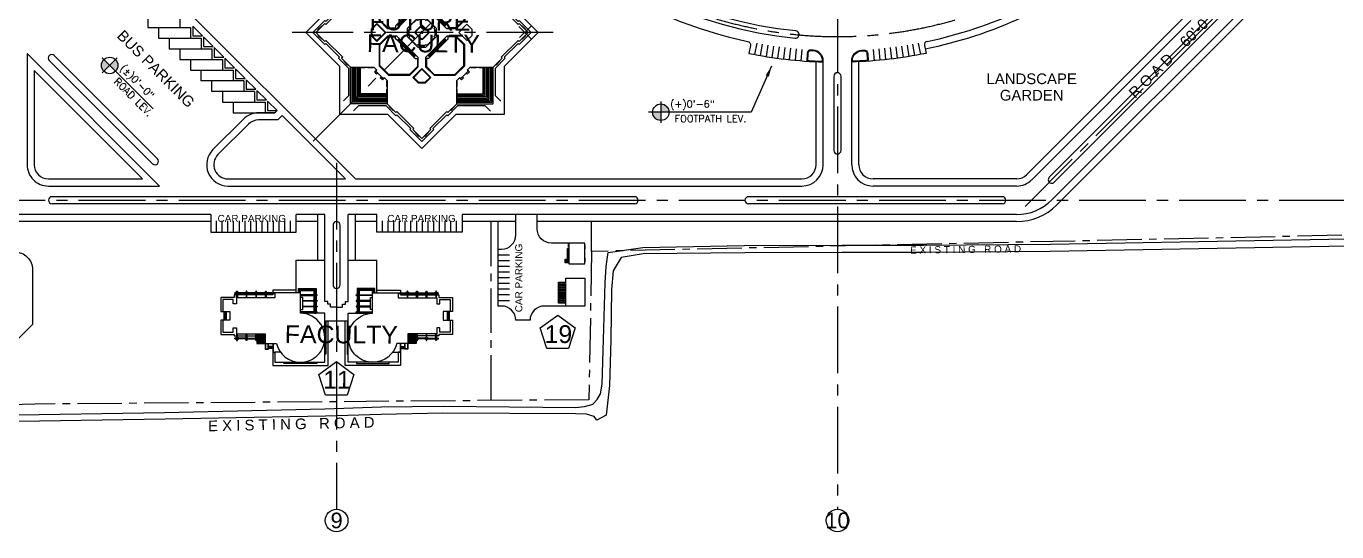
# Model space of a CAD drawing. Header units: inches. Extents: x -2144 to 56079, y -91149 to 36198.
# Drawn here: x 22667 to 44772, y -1732 to 6796 of the extents above; entities that cross this region are included whole.
import ezdxf
from ezdxf.enums import TextEntityAlignment as Align

# ---------------------------------------------------------------- set-up
doc = ezdxf.new("R2010")
doc.units = ezdxf.units.IN
doc.header["$LTSCALE"] = 250
doc.header["$MEASUREMENT"] = 0
doc.header["$PDMODE"] = 3
doc.linetypes.add('CENTER2', pattern=[1.125, 0.75, -0.125, 0.125, -0.125])
doc.layers.get('0').update_dxf_attribs({"linetype": 'CONTINUOUS'})
doc.layers.get('DEFPOINTS').update_dxf_attribs({"linetype": 'CONTINUOUS'})
for name, color, linetype in [('BOUNDARY', 5, 'CENTER2'), ('BUILDING', 4, 'CONTINUOUS'), ('EX-ROAD', 7, 'CONTINUOUS'), ('GRID', 8, 'CENTER2'), ('LEADER', 3, 'CONTINUOUS'), ('LEVEL', 7, 'CONTINUOUS'), ('PARKING', 9, 'CONTINUOUS'), ('PATH', 7, 'CONTINUOUS'), ('PLINTH', 7, 'CONTINUOUS'), ('ROAD', 2, 'CONTINUOUS'), ('SEAL TEXT', 2, 'CONTINUOUS'), ('STEP', 2, 'CONTINUOUS')]:
    doc.layers.add(name, color=color, linetype=linetype)
doc.styles.add('ARIAL', font='arial.ttf')
doc.styles.add('ROMANS', font='romans.shx')
doc.dimstyles.new('SCALE-1800', dxfattribs={"dimtxt": 180, "dimasz": 72, "dimexe": 144, "dimexo": 36, "dimgap": 36, "dimtad": 1, "dimdec": 3, "dimlunit": 4, "dimtxsty": 'ROMANS', "dimblk1": 'DOT', "dimblk2": 'DOT', "dimsah": 1, "dimcen": 6, "dimdle": 36, "dimclrd": 256, "dimclre": 256, "dimclrt": 3, "dimazin": 3, "dimtfac": 0.56, "dimtdec": 3, "dimtmove": 2, "dimatfit": 3, "dimfxl": 36, "dimtzin": 13, "dimlwd": -1, "dimlwe": -1})

# ---------------------------------------------------------------- blocks, each defined once
blk = doc.blocks.new('FACILITY BUILDING')
at = {"layer": 'BUILDING', "color": 7}
for points in [[(-1266, 1204), (-1275, 1204), (-1275, 1114), (-1266, 1114)], [(-1204, 1266), (-1204, 1275), (-1114, 1275), (-1114, 1266)], [(-496, 1266), (-496, 1275), (-586, 1275), (-586, 1266)], [(-348, 1179), (-342, 1186), (-406, 1249), (-412, 1243)], [(-266, 1097), (-260, 1102), (-324, 1166), (-329, 1160)], [(266, 1097), (260, 1102), (324, 1166), (329, 1160)], [(348, 1179), (342, 1186), (406, 1249), (412, 1243)], [(496, 1266), (496, 1275), (586, 1275), (586, 1266)], [(1204, 1266), (1204, 1275), (1114, 1275), (1114, 1266)], [(1266, 1204), (1275, 1204), (1275, 1114), (1266, 1114)], [(-167, 998), (-162, 1004), (-225, 1068), (-231, 1062)], [(-96, 990), (-96, 1038), (-45, 1038), (-45, 1014)], [(96, 990), (96, 1038), (45, 1038), (45, 1014)], [(167, 998), (162, 1004), (225, 1068), (231, 1062)], [(-1266, 496), (-1275, 496), (-1275, 586), (-1266, 586)], [(1266, 496), (1275, 496), (1275, 586), (1266, 586)], [(-1243, 412), (-1249, 406), (-1186, 342), (-1179, 348)], [(-1160, 329), (-1167, 323), (-1103, 259), (-1097, 266)], [(-1062, 231), (-1068, 225), (-1004, 162), (-998, 167)], [(-103, 224), (-103, 215), (-14, 215), (-14, 224)], [(13, 224), (13, 215), (103, 215), (103, 224)], [(1062, 231), (1068, 225), (1004, 162), (998, 167)], [(1157, 326), (1164, 320), (1100, 256), (1094, 263)], [(1251, 420), (1258, 414), (1194, 350), (1188, 357)], [(-990, 96), (-1038, 96), (-1038, 45), (-1014, 45)], [(-224, 104), (-215, 104), (-215, 13), (-224, 13)], [(-207, 144), (-201, 137), (-137, 201), (-143, 207)], [(207, 144), (201, 137), (137, 201), (143, 207)], [(224, 104), (215, 104), (215, 13), (224, 13)], [(990, 96), (1038, 96), (1038, 45), (1014, 45)], [(-1062, -231), (-1068, -225), (-1004, -162), (-998, -167)], [(-990, -96), (-1038, -96), (-1038, -45), (-1014, -45)], [(-224, -14), (-215, -14), (-215, -104), (-224, -104)], [(-207, -144), (-201, -137), (-137, -201), (-143, -207)], [(-103, -224), (-103, -215), (-14, -215), (-14, -224)], [(13, -224), (13, -215), (103, -215), (103, -224)], [(207, -144), (201, -137), (137, -201), (143, -207)], [(224, -14), (215, -14), (215, -104), (224, -104)], [(990, -96), (1038, -96), (1038, -45), (1014, -45)], [(1062, -231), (1068, -225), (1004, -162), (998, -167)], [(-1249, -418), (-1255, -412), (-1186, -342), (-1179, -348)], [(-1160, -329), (-1167, -323), (-1103, -259), (-1097, -266)], [(1160, -329), (1167, -323), (1103, -259), (1097, -266)], [(1243, -412), (1249, -406), (1186, -342), (1179, -348)], [(-1266, -496), (-1275, -496), (-1275, -586), (-1266, -586)], [(1266, -496), (1275, -496), (1275, -586), (1266, -586)], [(-266, -1097), (-260, -1102), (-324, -1166), (-329, -1160)], [(-167, -998), (-162, -1004), (-225, -1068), (-231, -1062)], [(-96, -990), (-96, -1038), (-45, -1038), (-45, -1014)], [(96, -990), (96, -1038), (45, -1038), (45, -1014)], [(167, -998), (162, -1004), (225, -1068), (231, -1062)], [(266, -1097), (260, -1102), (324, -1166), (329, -1160)], [(-1266, -1204), (-1275, -1204), (-1275, -1114), (-1266, -1114)], [(-1204, -1266), (-1204, -1275), (-1114, -1275), (-1114, -1266)], [(-496, -1266), (-496, -1275), (-586, -1275), (-586, -1266)], [(-348, -1179), (-342, -1186), (-406, -1249), (-412, -1243)], [(348, -1179), (342, -1186), (406, -1249), (412, -1243)], [(496, -1266), (496, -1275), (586, -1275), (586, -1266)], [(1204, -1266), (1204, -1275), (1114, -1275), (1114, -1266)], [(1266, -1204), (1275, -1204), (1275, -1114), (1266, -1114)]]:
    blk.add_lwpolyline(points, dxfattribs=at)
at = {"layer": 'BUILDING'}
for points in [[(-1266, 1266), (-1053, 1266), (-1053, 1242), (-648, 1242), (-648, 1266), (-435, 1266), (-159, 990), (-87, 990), (-87, 1014), (87, 1014), (87, 990), (159, 990), (435, 1266), (648, 1266), (648, 1242), (1053, 1242), (1053, 1266), (1266, 1266), (1266, 1053), (1242, 1053), (1242, 648), (1266, 648), (1266, 435), (990, 159), (990, 87), (1014, 87), (1014, -87), (990, -87), (990, -159), (1266, -435), (1266, -648), (1242, -648), (1242, -1053), (1266, -1053), (1266, -1266), (1053, -1266), (1053, -1242), (648, -1242), (648, -1266), (435, -1266), (159, -990), (87, -990), (87, -1014), (-87, -1014), (-87, -990), (-159, -990), (-435, -1266), (-648, -1266), (-648, -1242), (-1053, -1242), (-1053, -1266), (-1266, -1266), (-1266, -1053), (-1242, -1053), (-1242, -648), (-1266, -648), (-1266, -435), (-990, -159), (-990, -87), (-1014, -87), (-1014, 87), (-990, 87), (-990, 159), (-1266, 435), (-1266, 648), (-1242, 648), (-1242, 1053), (-1266, 1053)], [(-366, 655), (-366, 454), (-255, 342), (255, 342), (366, 454), (366, 655), (113, 908), (-113, 908)], [(-655, 366), (-454, 366), (-342, 255), (-342, -255), (-454, -366), (-655, -366), (-908, -113), (-908, 113)], [(655, 366), (454, 366), (342, 255), (342, -255), (454, -366), (655, -366), (908, -113), (908, 113)], [(-366, -655), (-366, -454), (-255, -342), (255, -342), (366, -454), (366, -655), (113, -908), (-113, -908)]]:
    blk.add_lwpolyline(points, close=True, dxfattribs=at)
at = {"layer": 'BUILDING', "color": 3}
for points in [[(-634, 439), (-634, 561), (-561, 634), (-439, 634), (-439, 439)], [(634, 439), (634, 561), (561, 634), (439, 634), (439, 439)], [(-643, -430), (-643, -565), (-565, -643), (-430, -643), (-430, -430)], [(-634, -439), (-634, -561), (-561, -634), (-439, -634), (-439, -439)], [(643, -430), (643, -565), (565, -643), (430, -643), (430, -430)], [(634, -439), (634, -561), (561, -634), (439, -634), (439, -439)]]:
    blk.add_lwpolyline(points, close=True, dxfattribs=at)
at = {"layer": 'BUILDING', "color": 6}
blk.add_lwpolyline([(-127, 224), (127, 224), (224, 127), (224, -127), (127, -224), (-127, -224), (-224, -127), (-224, 127)], close=True, dxfattribs=at)
at = {"layer": 'BUILDING', "color": 9}
for points in [[(-73, 91), (73, 91), (92, 72), (92, -72), (73, -91), (-73, -91), (-92, -72), (-92, 72)], [(-69, 82), (69, 82), (83, 69), (83, -69), (69, -82), (-69, -82), (-83, -69), (-83, 69)], [(-14, 14), (-7, 14), (0, 21), (7, 14), (14, 14), (14, 7), (21, 0), (14, -7), (14, -14), (7, -14), (0, -21), (-7, -14), (-14, -14), (-14, -7), (-21, 0), (-14, 7)], [(-4, 4), (-2, 4), (0, 6), (2, 4), (4, 4), (4, 2), (6, 0), (4, -2), (4, -4), (2, -4), (0, -6), (-2, -4), (-4, -4), (-4, -2), (-6, 0), (-4, 2)]]:
    blk.add_lwpolyline(points, close=True, dxfattribs=at)
at = {"layer": 'DEFPOINTS'}
for p, q in [((-1228, 1381), (-1228, 1103)), ((1228, 1381), (1228, 1111)), ((-1381, 1228), (-1086, 1228)), ((1386, 1228), (1101, 1228))]:
    blk.add_line(p, q, dxfattribs=at)
for p in [(-1228, 1228), (1228, 1228), (0, 0)]:
    blk.add_point(p, dxfattribs=at)
at = {"layer": 'PLINTH'}
for points in [[(-1760, 120), (-1632, 120), (-1302, 450), (-1302, 684), (-1278, 684), (-1278, 1017), (-1302, 1017), (-1302, 1302), (-1017, 1302), (-1017, 1278), (-684, 1278), (-684, 1302), (-450, 1302), (-120, 1632), (-120, 1748)], [(1760, 120), (1632, 120), (1302, 450), (1302, 684), (1278, 684), (1278, 1017), (1302, 1017), (1302, 1302), (1017, 1302), (1017, 1278), (684, 1278), (684, 1302), (450, 1302), (120, 1632), (120, 1748)], [(260, 366), (353, 459), (353, 649), (108, 894), (-108, 894), (-353, 649), (-353, 459), (-260, 366)], [(-366, -260), (-459, -353), (-649, -353), (-894, -108), (-894, 108), (-649, 353), (-459, 353), (-366, 260)], [(366, 260), (459, 353), (649, 353), (894, 108), (894, -108), (649, -353), (459, -353), (366, -260)], [(-1760, -120), (-1632, -120), (-1302, -450), (-1302, -684), (-1278, -684), (-1278, -1017), (-1302, -1017), (-1302, -1302), (-1017, -1302), (-1017, -1278), (-684, -1278), (-684, -1302), (-450, -1302), (-120, -1632), (-120, -1748)], [(1760, -120), (1632, -120), (1302, -450), (1302, -684), (1278, -684), (1278, -1017), (1302, -1017), (1302, -1302), (1017, -1302), (1017, -1278), (684, -1278), (684, -1302), (450, -1302), (120, -1632), (120, -1748)], [(-260, -366), (-353, -459), (-353, -649), (-108, -894), (108, -894), (353, -649), (353, -459), (260, -366)]]:
    blk.add_lwpolyline(points, dxfattribs=at)
at = {"layer": 'STEP'}
for p, q in [((196, 390), (-197, 390)), ((196, 378), (-197, 378)), ((196, 366), (-197, 366)), ((196, 354), (-197, 354)), ((-390, -197), (-390, 196)), ((-378, -197), (-378, 196)), ((-366, -197), (-366, 196)), ((-354, -197), (-354, 196)), ((354, -197), (354, 196)), ((366, -197), (366, 196)), ((378, -197), (378, 196)), ((390, -197), (390, 196)), ((196, -354), (-197, -354)), ((196, -366), (-197, -366)), ((196, -378), (-197, -378)), ((196, -390), (-197, -390))]:
    blk.add_line(p, q, dxfattribs=at)
for points in [[(-435, 1266), (0, 1701), (435, 1266)], [(-418, 1249), (0, 1667), (418, 1249)], [(-395, 1238), (0, 1633), (395, 1238)], [(-378, 1221), (0, 1599), (378, 1221)], [(-361, 1204), (0, 1565), (361, 1204)], [(-344, 1187), (0, 1531), (344, 1187)], [(-333, 1164), (0, 1497), (333, 1164)], [(-311, 1153), (0, 1463), (311, 1153)], [(-1266, -435), (-1701, 0), (-1266, 435)], [(-1255, -412), (-1667, 0), (-1249, 418)], [(-1238, -395), (-1633, 0), (-1238, 395)], [(-1221, -378), (-1599, 0), (-1221, 378)], [(-1204, -361), (-1565, 0), (-1204, 361)], [(-1187, -344), (-1531, 0), (-1187, 344)], [(-1164, -333), (-1497, 0), (-1164, 333)], [(-1154, -310), (-1463, 0), (-1154, 310)], [(-342, 196), (-390, 196), (-390, 236), (-357, 269)], [(-197, 342), (-197, 390), (-236, 390), (-269, 357)], [(196, 342), (196, 390), (236, 390), (269, 357)], [(342, 196), (390, 196), (390, 236), (357, 269)], [(1154, -310), (1463, 0), (1154, 310)], [(1164, -333), (1497, 0), (1164, 333)], [(1187, -344), (1531, 0), (1181, 350)], [(1204, -361), (1565, 0), (1204, 361)], [(1221, -378), (1599, 0), (1221, 378)], [(1238, -395), (1633, 0), (1238, 395)], [(1249, -418), (1667, 0), (1255, 412)], [(1266, -435), (1701, 0), (1266, 435)], [(-95, 215), (-95, 191), (-113, 191), (-191, 114), (-191, 95), (-215, 95)], [(95, 215), (95, 191), (113, 191), (191, 114), (191, 95), (215, 95)], [(-342, -197), (-390, -197), (-390, -236), (-357, -269)], [(-95, -215), (-95, -191), (-113, -191), (-191, -114), (-191, -95), (-215, -95)], [(95, -215), (95, -191), (113, -191), (191, -114), (191, -95), (215, -95)], [(342, -197), (390, -197), (390, -236), (357, -269)], [(-197, -342), (-197, -390), (-236, -390), (-269, -357)], [(196, -342), (196, -390), (236, -390), (269, -357)], [(-435, -1266), (0, -1701), (435, -1266)], [(-418, -1249), (0, -1667), (418, -1249)], [(-395, -1238), (0, -1633), (395, -1238)], [(-378, -1221), (0, -1599), (378, -1221)], [(-361, -1204), (0, -1565), (361, -1204)], [(-344, -1187), (0, -1531), (344, -1187)], [(-333, -1164), (0, -1497), (333, -1164)], [(-311, -1153), (0, -1463), (311, -1153)]]:
    blk.add_lwpolyline(points, dxfattribs=at)
blk = doc.blocks.new('_DOT')
at = {"color": 0, "linetype": 'ByBlock'}
blk.add_line((-0.5, 0), (-1, 0), dxfattribs=at)
at = {"color": 0, "linetype": 'ByBlock', "const_width": 0.5}
blk.add_lwpolyline([(-0.25, 0, 1), (0.25, 0, 1)], format="xyb", close=True, dxfattribs=at)

msp = doc.modelspace()

# ---------------------------------------------------------------- hatches: boundary and pattern name
at = {"layer": 'LEVEL'}
h = msp.add_hatch(color=256, dxfattribs=at)
h.paths.add_polyline_path([(24173, 6036, 0.414214), (24173, 6232), (24075, 6134)])
h.paths.add_polyline_path([(24075, 6134), (23976, 6232, 0.414214), (23976, 6036)])
h = msp.add_hatch(color=256, dxfattribs=at)
h.paths.add_polyline_path([(33510, 5345, 0.414214), (33371, 5484), (33371, 5345)])
h.paths.add_polyline_path([(33371, 5345), (33232, 5345, 0.414214), (33371, 5207)])

# ---------------------------------------------------------------- linework, layer by layer
at = {"layer": 'BOUNDARY', "color": 7, "ltscale": 4}
msp.add_line((30505, 3498), (30505, 488), dxfattribs=at)
at = {"layer": 'BOUNDARY', "ltscale": 4}
for p, q in [((50481, 3389), (32204, 2998)), ((32204, 2998), (32156, 495)), ((32156, 495), (22820, 422)), ((22820, 422), (15235, 198))]:
    msp.add_line(p, q, dxfattribs=at)
at = {"layer": 'BUILDING', "color": 7}
for p, q in [((31820, 3075), (31811, 3075)), ((32087, 3036), (32096, 3036)), ((32087, 2823), (32096, 2823))]:
    msp.add_line(p, q, dxfattribs=at)
at = {"layer": 'BUILDING', "color": 9}
for p, q in [((26216, 2297), (26183, 2297)), ((26183, 2285), (26183, 2297)), ((26216, 2285), (26183, 2285)), ((26378, 2297), (26228, 2297)), ((26378, 2285), (26228, 2285)), ((26540, 2297), (26390, 2297)), ((26540, 2285), (26390, 2285)), ((26702, 2297), (26552, 2297)), ((26702, 2285), (26552, 2285)), ((26861, 2297), (26714, 2297)), ((26861, 2285), (26714, 2285)), ((28943, 2297), (29090, 2297)), ((28943, 2285), (29090, 2285)), ((29102, 2297), (29252, 2297)), ((29102, 2285), (29252, 2285)), ((29264, 2297), (29414, 2297)), ((29264, 2285), (29414, 2285)), ((29426, 2297), (29576, 2297)), ((29426, 2285), (29576, 2285)), ((29588, 2297), (29621, 2297)), ((29588, 2285), (29621, 2285)), ((29621, 2285), (29621, 2297)), ((26216, 1535), (26183, 1535)), ((26183, 1523), (26183, 1535)), ((26216, 1523), (26183, 1523)), ((26378, 1535), (26228, 1535)), ((26378, 1523), (26228, 1523)), ((26390, 1535), (26540, 1535)), ((26390, 1523), (26540, 1523)), ((26552, 1535), (26699, 1535)), ((26552, 1523), (26699, 1523)), ((29252, 1535), (29105, 1535)), ((29252, 1523), (29105, 1523)), ((29414, 1535), (29264, 1535)), ((29414, 1523), (29264, 1523)), ((29426, 1535), (29576, 1535)), ((29426, 1523), (29576, 1523)), ((29588, 1535), (29621, 1535)), ((29588, 1523), (29621, 1523)), ((29621, 1523), (29621, 1535))]:
    msp.add_line(p, q, dxfattribs=at)
at = {"layer": 'BUILDING', "color": 7}
for points in [[(31811, 3075), (31811, 3129), (31820, 3129)], [(32096, 3036), (32096, 3102), (32087, 3102)], [(32096, 2823), (32096, 2889), (32087, 2889)], [(27704, 1819), (27722, 1819), (27722, 1264), (27704, 1264)], [(28100, 1819), (28082, 1819), (28082, 1264), (28100, 1264)], [(27567, 1127), (27567, 1109), (27012, 1109), (27012, 1127)], [(28236, 1127), (28236, 1109), (28791, 1109), (28791, 1127)]]:
    msp.add_lwpolyline(points, dxfattribs=at)
at = {"layer": 'BUILDING'}
for points in [[(32087, 2787), (32087, 3138), (31820, 3138), (31820, 2787)], [(32087, 2547), (32087, 2076), (31766, 2076), (31766, 2547)]]:
    msp.add_lwpolyline(points, close=True, dxfattribs=at)
for points in [[(27294, 2300), (26861, 2300), (26861, 2212), (26213, 2212), (26213, 2114), (26159, 2114), (26159, 2186), (25985, 2186), (25985, 1982), (26102, 1982), (26102, 1838), (25985, 1838), (25985, 1634), (26159, 1634), (26159, 1706), (26213, 1706), (26213, 1609), (26699, 1609), (26699, 1444), (26888, 1444, 0.346176), (27290, 1127, 0.175209), (27555, 1223, 0.072113), (27634, 1311, 0.303347), (27634, 1771, 0.247601), (27294, 1955), (27294, 2300)], [(28509, 2300), (28943, 2300), (28943, 2212), (29591, 2212), (29591, 2114), (29645, 2114), (29645, 2186), (29819, 2186), (29819, 1982), (29702, 1982), (29702, 1838), (29819, 1838), (29819, 1634), (29645, 1634), (29645, 1706), (29591, 1706), (29591, 1609), (29105, 1609), (29105, 1444), (28916, 1444, -0.346176), (28514, 1127, -0.175209), (28249, 1223, -0.072113), (28170, 1311, -0.303347), (28170, 1771, -0.247601), (28509, 1955), (28509, 2300)]]:
    msp.add_lwpolyline(points, format="xyb", dxfattribs=at)
at = {"layer": 'BUILDING', "color": 9}
for points in [[(26216, 2309), (26204, 2309), (26204, 2297)], [(26204, 2285), (26204, 2273), (26216, 2273)], [(26216, 2212), (26216, 2327), (26228, 2327), (26228, 2212)], [(26240, 2297), (26240, 2309), (26228, 2309)], [(26228, 2273), (26240, 2273), (26240, 2285)], [(26366, 2297), (26366, 2309), (26378, 2309)], [(26378, 2273), (26366, 2273), (26366, 2285)], [(26390, 2212), (26390, 2327), (26378, 2327), (26378, 2212)], [(26390, 2309), (26402, 2309), (26402, 2297)], [(26402, 2285), (26402, 2273), (26390, 2273)], [(26528, 2297), (26528, 2309), (26540, 2309)], [(26540, 2273), (26528, 2273), (26528, 2285)], [(26552, 2212), (26552, 2327), (26540, 2327), (26540, 2212)], [(26552, 2309), (26564, 2309), (26564, 2297)], [(26564, 2285), (26564, 2273), (26552, 2273)], [(26702, 2309), (26690, 2309), (26690, 2297)], [(26690, 2285), (26690, 2273), (26702, 2273)], [(26702, 2212), (26702, 2327), (26714, 2327), (26714, 2212)], [(26726, 2297), (26726, 2309), (26714, 2309)], [(26714, 2273), (26726, 2273), (26726, 2285)], [(27294, 2255), (27573, 2255), (27573, 2267), (27294, 2267)], [(27531, 2279), (27519, 2279), (27519, 2267)], [(27519, 2255), (27519, 2243), (27531, 2243)], [(27543, 2267), (27543, 2303), (27531, 2303), (27531, 2267)], [(27531, 2255), (27531, 2171)], [(27555, 2267), (27555, 2279), (27543, 2279)], [(27543, 2243), (27555, 2243), (27555, 2255)], [(27543, 2171), (27543, 2255)], [(28509, 2255), (28230, 2255), (28230, 2267), (28509, 2267)], [(28248, 2267), (28248, 2279), (28260, 2279)], [(28260, 2243), (28248, 2243), (28248, 2255)], [(28260, 2267), (28260, 2303), (28272, 2303), (28272, 2267)], [(28260, 2171), (28260, 2255)], [(28272, 2279), (28284, 2279), (28284, 2267)], [(28284, 2255), (28284, 2243), (28272, 2243)], [(28272, 2255), (28272, 2171)], [(29078, 2297), (29078, 2309), (29090, 2309)], [(29090, 2273), (29078, 2273), (29078, 2285)], [(29102, 2212), (29102, 2327), (29090, 2327), (29090, 2212)], [(29102, 2309), (29114, 2309), (29114, 2297)], [(29114, 2285), (29114, 2273), (29102, 2273)], [(29252, 2309), (29240, 2309), (29240, 2297)], [(29240, 2285), (29240, 2273), (29252, 2273)], [(29252, 2212), (29252, 2327), (29264, 2327), (29264, 2212)], [(29276, 2297), (29276, 2309), (29264, 2309)], [(29264, 2273), (29276, 2273), (29276, 2285)], [(29414, 2309), (29402, 2309), (29402, 2297)], [(29402, 2285), (29402, 2273), (29414, 2273)], [(29414, 2212), (29414, 2327), (29426, 2327), (29426, 2212)], [(29438, 2297), (29438, 2309), (29426, 2309)], [(29426, 2273), (29438, 2273), (29438, 2285)], [(29564, 2297), (29564, 2309), (29576, 2309)], [(29576, 2273), (29564, 2273), (29564, 2285)], [(29588, 2212), (29588, 2327), (29576, 2327), (29576, 2212)], [(29588, 2309), (29600, 2309), (29600, 2297)], [(29600, 2285), (29600, 2273), (29588, 2273)], [(27330, 2171), (27573, 2171), (27573, 2159), (27330, 2159)], [(27330, 2075), (27573, 2075), (27573, 2063), (27330, 2063)], [(27519, 2171), (27519, 2183), (27531, 2183)], [(27531, 2147), (27519, 2147), (27519, 2159)], [(27519, 2075), (27519, 2087), (27531, 2087)], [(27531, 2051), (27519, 2051), (27519, 2063)], [(27531, 1991), (27519, 1991), (27519, 1979)], [(27531, 2159), (27531, 2075)], [(27531, 2063), (27531, 1979)], [(27543, 2183), (27555, 2183), (27555, 2171)], [(27543, 2075), (27543, 2159)], [(27555, 2159), (27555, 2147), (27543, 2147)], [(27543, 2087), (27555, 2087), (27555, 2075)], [(27543, 1979), (27543, 2063)], [(27555, 2063), (27555, 2051), (27543, 2051)], [(27555, 1979), (27555, 1991), (27543, 1991)], [(28473, 2171), (28230, 2171), (28230, 2159), (28473, 2159)], [(28473, 2075), (28230, 2075), (28230, 2063), (28473, 2063)], [(28260, 2183), (28248, 2183), (28248, 2171)], [(28248, 2159), (28248, 2147), (28260, 2147)], [(28260, 2087), (28248, 2087), (28248, 2075)], [(28248, 2063), (28248, 2051), (28260, 2051)], [(28248, 1979), (28248, 1991), (28260, 1991)], [(28260, 2075), (28260, 2159)], [(28260, 1979), (28260, 2063)], [(28284, 2171), (28284, 2183), (28272, 2183)], [(28272, 2159), (28272, 2075)], [(28272, 2147), (28284, 2147), (28284, 2159)], [(28284, 2075), (28284, 2087), (28272, 2087)], [(28272, 2063), (28272, 1979)], [(28272, 2051), (28284, 2051), (28284, 2063)], [(28272, 1991), (28284, 1991), (28284, 1979)], [(27294, 1967), (27573, 1967), (27573, 1979), (27294, 1979)], [(27519, 1967), (27519, 1955), (27531, 1955)], [(27531, 1967), (27531, 1955)], [(27543, 1955), (27543, 1967)], [(27543, 1955), (27555, 1955), (27555, 1967)], [(28509, 1967), (28230, 1967), (28230, 1979), (28509, 1979)], [(28260, 1955), (28248, 1955), (28248, 1967)], [(28260, 1955), (28260, 1967)], [(28272, 1967), (28272, 1955)], [(28284, 1967), (28284, 1955), (28272, 1955)], [(26216, 1609), (26216, 1493), (26228, 1493), (26228, 1609)], [(26390, 1609), (26390, 1493), (26378, 1493), (26378, 1609)], [(26552, 1609), (26552, 1493), (26540, 1493), (26540, 1609)], [(29252, 1609), (29252, 1493), (29264, 1493), (29264, 1609)], [(29414, 1609), (29414, 1493), (29426, 1493), (29426, 1609)], [(29588, 1609), (29588, 1493), (29576, 1493), (29576, 1609)], [(26204, 1535), (26204, 1547), (26216, 1547)], [(26216, 1511), (26204, 1511), (26204, 1523)], [(26228, 1547), (26240, 1547), (26240, 1535)], [(26240, 1523), (26240, 1511), (26228, 1511)], [(26378, 1547), (26366, 1547), (26366, 1535)], [(26366, 1523), (26366, 1511), (26378, 1511)], [(26402, 1535), (26402, 1547), (26390, 1547)], [(26390, 1511), (26402, 1511), (26402, 1523)], [(26540, 1547), (26528, 1547), (26528, 1535)], [(26528, 1523), (26528, 1511), (26540, 1511)], [(26564, 1535), (26564, 1547), (26552, 1547)], [(26552, 1511), (26564, 1511), (26564, 1523)], [(29240, 1535), (29240, 1547), (29252, 1547)], [(29252, 1511), (29240, 1511), (29240, 1523)], [(29264, 1547), (29276, 1547), (29276, 1535)], [(29276, 1523), (29276, 1511), (29264, 1511)], [(29402, 1535), (29402, 1547), (29414, 1547)], [(29414, 1511), (29402, 1511), (29402, 1523)], [(29426, 1547), (29438, 1547), (29438, 1535)], [(29438, 1523), (29438, 1511), (29426, 1511)], [(29576, 1547), (29564, 1547), (29564, 1535)], [(29564, 1523), (29564, 1511), (29576, 1511)], [(29600, 1535), (29600, 1547), (29588, 1547)], [(29588, 1511), (29600, 1511), (29600, 1523)]]:
    msp.add_lwpolyline(points, dxfattribs=at)
at = {"layer": 'BUILDING'}
for points in [[(27294, 2015), (27330, 2015), (27330, 2219), (27294, 2219)], [(28509, 2015), (28473, 2015), (28473, 2219), (28509, 2219)]]:
    msp.add_lwpolyline(points, dxfattribs=at)
at = {"layer": 'BUILDING', "color": 2}
for points in [[(26954, 1300), (26861, 1300), (26861, 1127), (27704, 1127), (27704, 1955), (27294, 1955)], [(28850, 1300), (28943, 1300), (28943, 1127), (28100, 1127), (28100, 1955), (28509, 1955)]]:
    msp.add_lwpolyline(points, dxfattribs=at)
at = {"layer": 'EX-ROAD'}
for p, q in [((33069, 3064, 17), (34779, 3097, 16)), ((34779, 3097, 16), (36430, 3100, 23)), ((36430, 3100, 23), (37800, 3101, 26)), ((37800, 3101, 26), (39944, 3119, 31)), ((48424, 3151, 62), (39940, 2993, 31)), ((39944, 3119, 31), (48419, 3268, 64)), ((32447, 2741, 20), (32484, 2977, 21)), ((32484, 2977, 21), (33069, 3064, 17)), ((32703, 2893, 17), (32565, 2671, 14)), ((33075, 2954, 14), (32703, 2893, 17)), ((34788, 2973, 15), (33075, 2954, 14)), ((36423, 2977, 21), (34788, 2973, 15)), ((37790, 2977, 26), (36423, 2977, 21)), ((39940, 2993, 31), (37790, 2977, 26)), ((32433, 2465, 18), (32447, 2741, 20)), ((32565, 2671, 14), (32537, 2355, 19)), ((32402, 1510, 21), (32433, 2465, 18)), ((32537, 2355, 19), (32527, 1513, 18)), ((32380, 757, 21), (32402, 1510, 21)), ((32527, 1513, 18), (32504, 734, 22)), ((32353, 596, 19), (32380, 757, 21)), ((32504, 734, 22), (32450, 235, 17)), ((32226, 421, 19), (32298, 499, 19)), ((32298, 499, 19), (32353, 596, 19)), ((21758, 229, 8), (25000, 280, 16)), ((25000, 280, 16), (27701, 342, 22)), ((27701, 342, 22), (28658, 376, 22)), ((28655, 249, 20), (27713, 220, 20)), ((29693, 271, 23), (28655, 249, 20)), ((28658, 376, 22), (29702, 389, 21)), ((31937, 256, 21), (29693, 271, 23)), ((29702, 389, 21), (31936, 367, 24)), ((31936, 367, 24), (32081, 383, 22)), ((32115, 252, 23), (31937, 256, 21)), ((32081, 383, 22), (32227, 422, 19)), ((32245, 210, 22), (32115, 252, 23)), ((32450, 235, 17), (32289, 149, 18)), ((25013, 167, 14), (21782, 117, 9)), ((27713, 220, 20), (25013, 167, 14)), ((32289, 149, 18), (32245, 210, 22))]:
    msp.add_line(p, q, dxfattribs=at)
at = {"layer": 'GRID', "ltscale": 6}
for p, q in [((36350, 35816), (36350, -1350)), ((27505, 4856), (42905, 20255)), ((39516, 3756), (46382, 10623)), ((31557, 6691), (27155, 6691)), ((27902, 4491, -2), (27902, -1350, 0)), ((-1761, 3860), (55119, 3860))]:
    msp.add_line(p, q, dxfattribs=at)
msp.add_arc((36350, 13700), 7080, 45, 315, dxfattribs=at)
at = {"layer": 'LEADER'}
for points in [[(31448, 1358), (31335, 1706), (31631, 1921), (31926, 1706), (31813, 1358)], [(27716, 575), (27603, 923), (27899, 1138), (28195, 923), (28082, 575)]]:
    msp.add_lwpolyline(points, close=True, dxfattribs=at)
at = {"layer": 'LEVEL'}
for p, q in [((24201, 6260), (23948, 6008)), ((23949, 6260), (24806, 5402)), ((33371, 5524), (33371, 5167))]:
    msp.add_line(p, q, dxfattribs=at)
for centre in [(24075, 6134), (33371, 5345)]:
    msp.add_circle(centre, 139, dxfattribs=at)
at = {"layer": 'PARKING'}
for p, q in [((25259, 6954), (25259, 6774)), ((25439, 6774), (25439, 6594)), ((25619, 6594), (25619, 6414)), ((25799, 6414), (25799, 6234)), ((34988, 6508), (34952, 6319)), ((35082, 6491), (35049, 6302)), ((35177, 6475), (35146, 6285)), ((35272, 6460), (35243, 6270)), ((35367, 6448), (35341, 6256)), ((35462, 6436), (35439, 6244)), ((35557, 6423), (35536, 6232)), ((35653, 6414), (35634, 6222)), ((37047, 6414), (37065, 6222)), ((37142, 6423), (37163, 6232)), ((37238, 6436), (37261, 6244)), ((37333, 6448), (37359, 6256)), ((37428, 6460), (37456, 6270)), ((37523, 6475), (37554, 6285)), ((37618, 6491), (37651, 6302)), ((37712, 6508), (37748, 6319)), ((25979, 6234), (25979, 6054)), ((35748, 6405), (35733, 6214)), ((36951, 6405), (36967, 6214)), ((26159, 6054), (26159, 5874)), ((26339, 5874), (26339, 5694)), ((26519, 5694), (26519, 5514)), ((26699, 5514), (26699, 5334)), ((25878, 3320), (25878, 3512)), ((25974, 3320), (25974, 3512)), ((26070, 3320), (26070, 3512)), ((26166, 3320), (26166, 3512)), ((26262, 3320), (26262, 3512)), ((26358, 3320), (26358, 3512)), ((26454, 3320), (26454, 3512)), ((26550, 3320), (26550, 3512)), ((26646, 3320), (26646, 3512)), ((26742, 3320), (26742, 3512)), ((26838, 3320), (26838, 3512)), ((26934, 3320), (26934, 3512)), ((27030, 3320), (27030, 3512)), ((27126, 3320), (27126, 3512)), ((28677, 3320), (28677, 3512)), ((28773, 3320), (28773, 3512)), ((28869, 3320), (28869, 3512)), ((28965, 3320), (28965, 3512)), ((29061, 3320), (29061, 3512)), ((29157, 3320), (29157, 3512)), ((29253, 3320), (29253, 3512)), ((29349, 3320), (29349, 3512)), ((29445, 3320), (29445, 3512)), ((29541, 3320), (29541, 3512)), ((29637, 3320), (29637, 3512)), ((29733, 3320), (29733, 3512)), ((29829, 3320), (29829, 3512)), ((29925, 3320), (29925, 3512)), ((30625, 2940), (30817, 2940)), ((30625, 2844), (30817, 2844)), ((30625, 2748), (30817, 2748)), ((30625, 2652), (30817, 2652)), ((30625, 2556), (30817, 2556)), ((30625, 2460), (30817, 2460)), ((30625, 2364), (30817, 2364)), ((30625, 2268), (30817, 2268)), ((30625, 2172), (30817, 2172))]:
    msp.add_line(p, q, dxfattribs=at)
for points in [[(24719, 6954), (24719, 6774), (25439, 6774)], [(24899, 6774), (24899, 6594), (25619, 6594)], [(25079, 6594), (25079, 6414), (25799, 6414)], [(25259, 6414), (25259, 6234), (25979, 6234)], [(25439, 6234), (25439, 6054), (26159, 6054)], [(26339, 5874), (25619, 5874), (25619, 6054)], [(26519, 5694), (25799, 5694), (25799, 5874)], [(25979, 5694), (25979, 5514), (26699, 5514)], [(26159, 5514), (26159, 5334), (26585, 5334)]]:
    msp.add_lwpolyline(points, dxfattribs=at)
at = {"layer": 'PATH'}
for p, q in [((40050, 3781), (46510, 10242)), ((28222, 4220), (22802, 9640)), ((39541, 4291), (42226, 6976)), ((35990, 4460), (35990, 6188)), ((36710, 4460), (36710, 6188)), ((26860, 5334), (26899, 5373)), ((26415, 5144), (25901, 4630)), ((26910, 5214), (26585, 5214)), ((26910, 5214), (26984, 5288)), ((28052, 4220), (26984, 5288)), ((26071, 4220), (28052, 4220)), ((28222, 4220), (35750, 4220)), ((39375, 4220), (36950, 4220)), ((25782, 3500), (22142, 3500)), ((27584, 3500), (27222, 3500)), ((28581, 3500), (28220, 3500)), ((30925, 3500), (30021, 3500)), ((39371, 3500), (31285, 3500)), ((32204, 2998), (32204, 3500)), ((27222, 2300), (27222, 2852)), ((27222, 2852), (27704, 2852)), ((28100, 2852), (28581, 2852)), ((28581, 2300), (28581, 2852)), ((31165, 1836), (30925, 1836))]:
    msp.add_line(p, q, dxfattribs=at)
for points in [[(30727, 8077), (30727, 7266), (31301, 6691), (30727, 6117), (30727, 5305), (29915, 5305), (29341, 4731), (28767, 5305), (27955, 5305), (27955, 6117), (27381, 6691), (27955, 7266), (27955, 8077), (28767, 8077), (29341, 8652), (29915, 8077)], [(25639, 6633), (25478, 6794), (25478, 6633)], [(25819, 6453), (25658, 6614), (25658, 6453)], [(25999, 6273), (25838, 6434), (25838, 6273)], [(26179, 6093), (26018, 6254), (26018, 6093)], [(26359, 5913), (26198, 6074), (26198, 5913)], [(26539, 5733), (26378, 5894), (26378, 5733)], [(26719, 5553), (26558, 5714), (26558, 5553)], [(26899, 5373), (26738, 5534), (26738, 5373)]]:
    msp.add_lwpolyline(points, close=True, dxfattribs=at)
for points in [[(42226, 6976, 0.414214), (42226, 7315), (41737, 7804, 0.250492), (41520, 7870, -0.114218), (41141, 7882, 0.234691), (40932, 7839, -0.116333), (37830, 6409)], [(30625, 3036), (30685, 3036, 0.414214), (30925, 3276), (30925, 3618)], [(31820, 3138), (31525, 3138, -0.414214), (31285, 3378), (31285, 3618)], [(30925, 1836), (30925, 1836, 0.414214), (30685, 2076), (30625, 2076), (30625, 3498)], [(20222, 2989), (22472, 2989, -0.414214), (22772, 2689), (22772, 1764), (21727, 719)], [(31766, 2076), (31405, 2076, 0.414214), (31165, 1836)]]:
    msp.add_lwpolyline(points, format="xyb", dxfattribs=at)
msp.add_lwpolyline([(22802, 6046), (22802, 4460, 0.414214), (23042, 4220), (24627, 4220)], format="xyb", close=True, dxfattribs=at)
for points in [[(27584, 2852), (27584, 3620)], [(28220, 2852), (28220, 3620)]]:
    msp.add_lwpolyline(points, dxfattribs=at)
for centre, radius, start, end in [((26585, 4974), 240, 90, 135), ((26071, 4460), 240, 135, 270), ((35750, 4460), 240, 270, 0), ((36950, 4460), 240, 180, 270), ((39371, 4460), 240, 270, 315), ((39371, 4460), 960, 270, 315)]:
    msp.add_arc(centre, radius, start, end, dxfattribs=at)
at = {"layer": 'PLINTH'}
for points in [[(27222, 2345), (26825, 2345), (26825, 2264), (26177, 2264), (26177, 2222), (25949, 2222), (25949, 1982), (25985, 1982)], [(28581, 2345), (28979, 2345), (28979, 2264), (29627, 2264), (29627, 2222), (29855, 2222), (29855, 1982), (29819, 1982)], [(25985, 1838), (25949, 1838), (25949, 1598), (26177, 1598), (26177, 1573), (26558, 1573)], [(26825, 1294), (26825, 1073), (27758, 1073), (27758, 1819)], [(28979, 1294), (28979, 1073), (28046, 1073), (28046, 1819)], [(29819, 1838), (29855, 1838), (29855, 1598), (29627, 1598), (29627, 1573), (29246, 1573)], [(26699, 1444), (26699, 1348), (26753, 1348), (26753, 1444)], [(26705, 1444), (26705, 1354), (26747, 1354), (26747, 1444)], [(26825, 1444), (26825, 1294), (26861, 1294)], [(26831, 1444), (26831, 1300), (26861, 1300)], [(28979, 1444), (28979, 1294), (28943, 1294)], [(28973, 1444), (28973, 1300), (28943, 1300)], [(29105, 1444), (29105, 1348), (29051, 1348), (29051, 1444)], [(29099, 1444), (29099, 1354), (29057, 1354), (29057, 1444)]]:
    msp.add_lwpolyline(points, dxfattribs=at)
at = {"layer": 'ROAD'}
for p, q in [((39965, 3866), (46426, 10327)), ((39626, 4206), (42311, 6891)), ((36110, 4460), (36110, 6212)), ((36590, 4460), (36590, 6212)), ((26585, 5334), (26860, 5334)), ((26860, 5334), (26585, 5334)), ((26330, 5229), (25817, 4715)), ((26071, 4100), (35750, 4100)), ((39371, 4100), (36950, 4100)), ((32930, 3920), (23102, 3920)), ((32930, 3800), (23102, 3800)), ((39131, 3920), (34850, 3920)), ((39131, 3800), (34850, 3800)), ((25782, 3620), (22142, 3620)), ((27704, 3620), (27222, 3620)), ((28581, 3620), (28100, 3620)), ((39371, 3620), (30021, 3620)), ((28082, 1819), (27722, 1819))]:
    msp.add_line(p, q, dxfattribs=at)
for points in [[(35649, 6715, -0.357352), (29363, 13014, 1), (29244, 13002, 0.357352), (35637, 6596, 1)], [(45874, 10200), (39923, 4248, 1), (40007, 4163), (45959, 10115, 1)], [(22682, 6336), (22682, 4460, 0.414214), (23042, 4100), (24917, 4100)], [(23056, 6216), (24797, 4475, 1), (24882, 4560), (23141, 6300, 1)], [(36290, 5952), (36290, 4700, 1), (36410, 4700), (36410, 5952, 1)]]:
    msp.add_lwpolyline(points, format="xyb", close=True, dxfattribs=at)
for points in [[(34835, 6539, -0.411834), (34882, 6468), (34855, 6338, 0.042109), (36110, 6192)], [(37864, 6539, 0.411834), (37818, 6468), (37844, 6338, -0.042109), (36590, 6192)], [(36110, 6212, 0.397897), (35940, 6392), (35904, 6394, 0.411834), (35840, 6338), (35831, 6206)], [(36098, 6205, 0.410962), (35939, 6380), (35903, 6382, 0.41192), (35852, 6337), (35844, 6217)], [(35844, 6217, 0.008479), (36098, 6205, 0.008479)], [(36590, 6212, -0.397897), (36760, 6392), (36796, 6394, -0.411834), (36860, 6338), (36869, 6206)], [(36602, 6205, -0.410962), (36760, 6380), (36797, 6382, -0.41192), (36848, 6337), (36856, 6217)], [(36856, 6217, -0.008479), (36602, 6205, -0.008479)]]:
    msp.add_lwpolyline(points, format="xyb", dxfattribs=at)
for points in [[(25782, 3620), (25782, 3320), (27222, 3320), (27222, 3620)], [(27902, 2059), (27800, 2059), (27800, 2107), (27752, 2107), (27752, 2155), (27704, 2155), (27704, 3620)], [(27902, 2059), (28004, 2059), (28004, 2107), (28052, 2107), (28052, 2155), (28100, 2155), (28100, 3620)], [(30021, 3620), (30021, 3320), (28581, 3320), (28581, 3620)]]:
    msp.add_lwpolyline(points, dxfattribs=at)
at = {"layer": 'ROAD', "elevation": -1}
msp.add_lwpolyline([(27842, 2432, 1), (27962, 2432), (27962, 3440, 1), (27842, 3440)], format="xyb", close=True, dxfattribs=at)
at = {"layer": 'ROAD'}
for centre, radius, start, end in [((36350, 13700), 7320, 281.9417, 308.0182), ((36350, 13700), 7320, 236.8318, 258.0583), ((26585, 4974), 360, 90, 135), ((26071, 4460), 360, 135, 270), ((35750, 4460), 360, 270, 0), ((36950, 4460), 360, 180, 270), ((39371, 4460), 360, 270, 315), ((23102, 3860), 60, 90, 270), ((32930, 3860), 60, 270, 90), ((34850, 3860), 60, 90, 270), ((39131, 3860), 60, 270, 90), ((39371, 4460), 840, 270, 315)]:
    msp.add_arc(centre, radius, start, end, dxfattribs=at)
at = {"layer": 'SEAL TEXT'}
for centre in [(27902, -1541, 0), (36350, -1541)]:
    msp.add_circle(centre, 191, dxfattribs=at)
at = {"layer": 'STEP'}
for p, q in [((31796, 2867), (31796, 3046)), ((31820, 3046), (31796, 3046)), ((31808, 2867), (31808, 3046)), ((27519, 2243), (27519, 2183)), ((27555, 2243), (27555, 2183)), ((28248, 2243), (28248, 2183)), ((28284, 2243), (28284, 2183)), ((27519, 2147), (27519, 2087)), ((27519, 2051), (27519, 1991)), ((27555, 2147), (27555, 2087)), ((27555, 2051), (27555, 1991)), ((28248, 2147), (28248, 2087)), ((28248, 2051), (28248, 1991)), ((28284, 2147), (28284, 2087)), ((28284, 2051), (28284, 1991)), ((26003, 1982), (26003, 1838)), ((26015, 1982), (26015, 1838)), ((26027, 1982), (26027, 1838)), ((26039, 1982), (26039, 1838)), ((29765, 1982), (29765, 1838)), ((29777, 1982), (29777, 1838)), ((29789, 1982), (29789, 1838)), ((29801, 1982), (29801, 1838)), ((26558, 1547), (26558, 1609)), ((29246, 1547), (29246, 1609)), ((26825, 1396), (26753, 1396)), ((26825, 1384), (26753, 1384)), ((26825, 1372), (26753, 1372)), ((26825, 1360), (26753, 1360)), ((28979, 1396), (29051, 1396)), ((28979, 1384), (29051, 1384)), ((28979, 1372), (29051, 1372)), ((28979, 1360), (29051, 1360))]:
    msp.add_line(p, q, dxfattribs=at)
for points in [[(31820, 2807), (31760, 2807), (31760, 2867), (31820, 2867)], [(31766, 2124), (31646, 2124), (31646, 2478), (31766, 2478)], [(27258, 2300), (27258, 2372), (27555, 2372), (27555, 2279)], [(27270, 2300), (27270, 2360), (27543, 2360), (27543, 2303)], [(27282, 2300), (27282, 2348), (27531, 2348), (27531, 2303)], [(27294, 2300), (27294, 2336), (27519, 2336), (27519, 2279)], [(28545, 2300), (28545, 2372), (28248, 2372), (28248, 2279)], [(28533, 2300), (28533, 2360), (28260, 2360), (28260, 2303)], [(28521, 2300), (28521, 2348), (28272, 2348), (28272, 2303)], [(28509, 2300), (28509, 2336), (28284, 2336), (28284, 2279)], [(26558, 1511), (26558, 1444), (26699, 1444)], [(29246, 1511), (29246, 1444), (29105, 1444)]]:
    msp.add_lwpolyline(points, dxfattribs=at)
at = {"layer": 'STEP', "color": 9}
for points in [[(31760, 2862), (31768, 2837), (31760, 2812)], [(31760, 2848), (31764, 2837), (31760, 2826)], [(31763, 2867), (31772, 2837), (31763, 2807)], [(31767, 2867), (31776, 2837), (31767, 2807)], [(31771, 2867), (31780, 2837), (31771, 2807)], [(31775, 2867), (31784, 2837), (31775, 2807)], [(31780, 2867), (31789, 2837), (31780, 2807)], [(31784, 2867), (31793, 2837), (31784, 2807)], [(31788, 2867), (31797, 2837), (31788, 2807)], [(31792, 2867), (31801, 2837), (31792, 2807)], [(31796, 2867), (31805, 2837), (31796, 2807)], [(31800, 2867), (31810, 2837), (31800, 2807)], [(31805, 2867), (31814, 2837), (31805, 2807)], [(31809, 2867), (31818, 2837), (31809, 2807)], [(31813, 2867), (31820, 2843)], [(31820, 2831), (31813, 2807)], [(31817, 2867), (31820, 2857)], [(31820, 2817), (31817, 2807)]]:
    msp.add_lwpolyline(points, dxfattribs=at)
at = {"layer": 'STEP', "color": 9, "ltscale": 0.25}
for points in [[(31646, 2124), (31657, 2146), (31646, 2168), (31657, 2190), (31646, 2212), (31657, 2234), (31646, 2256), (31657, 2279), (31646, 2301), (31657, 2323), (31646, 2345), (31657, 2367), (31646, 2389), (31657, 2411), (31646, 2433), (31657, 2456), (31646, 2478)], [(31656, 2124), (31667, 2146), (31656, 2168), (31667, 2190), (31656, 2212), (31667, 2234), (31656, 2256), (31667, 2279), (31656, 2301), (31667, 2323), (31656, 2345), (31667, 2367), (31656, 2389), (31667, 2411), (31656, 2433), (31667, 2456), (31656, 2478)], [(31666, 2124), (31677, 2146), (31666, 2168), (31677, 2190), (31666, 2212), (31677, 2234), (31666, 2256), (31677, 2279), (31666, 2301), (31677, 2323), (31666, 2345), (31677, 2367), (31666, 2389), (31677, 2411), (31666, 2433), (31677, 2456), (31666, 2478)], [(31676, 2124), (31688, 2146), (31676, 2168), (31688, 2190), (31676, 2212), (31688, 2234), (31676, 2256), (31688, 2279), (31676, 2301), (31688, 2323), (31676, 2345), (31688, 2367), (31676, 2389), (31688, 2411), (31676, 2433), (31688, 2456), (31676, 2478)], [(31687, 2124), (31698, 2146), (31687, 2168), (31698, 2190), (31687, 2212), (31698, 2234), (31687, 2256), (31698, 2279), (31687, 2301), (31698, 2323), (31687, 2345), (31698, 2367), (31687, 2389), (31698, 2411), (31687, 2433), (31698, 2456), (31687, 2478)], [(31697, 2124), (31708, 2146), (31697, 2168), (31708, 2190), (31697, 2212), (31708, 2234), (31697, 2256), (31708, 2279), (31697, 2301), (31708, 2323), (31697, 2345), (31708, 2367), (31697, 2389), (31708, 2411), (31697, 2433), (31708, 2456), (31697, 2478)], [(31707, 2124), (31718, 2146), (31707, 2168), (31718, 2190), (31707, 2212), (31718, 2234), (31707, 2256), (31718, 2279), (31707, 2301), (31718, 2323), (31707, 2345), (31718, 2367), (31707, 2389), (31718, 2411), (31707, 2433), (31718, 2456), (31707, 2478)], [(31717, 2124), (31728, 2146), (31717, 2168), (31728, 2190), (31717, 2212), (31728, 2234), (31717, 2256), (31728, 2279), (31717, 2301), (31728, 2323), (31717, 2345), (31728, 2367), (31717, 2389), (31728, 2411), (31717, 2433), (31728, 2456), (31717, 2478)], [(31727, 2124), (31738, 2146), (31727, 2168), (31738, 2190), (31727, 2212), (31738, 2234), (31727, 2256), (31738, 2279), (31727, 2301), (31738, 2323), (31727, 2345), (31738, 2367), (31727, 2389), (31738, 2411), (31727, 2433), (31738, 2456), (31727, 2478)], [(31737, 2124), (31748, 2146), (31737, 2168), (31748, 2190), (31737, 2212), (31748, 2234), (31737, 2256), (31748, 2279), (31737, 2301), (31748, 2323), (31737, 2345), (31748, 2367), (31737, 2389), (31748, 2411), (31737, 2433), (31748, 2456), (31737, 2478)], [(31747, 2124), (31758, 2146), (31747, 2168), (31758, 2190), (31747, 2212), (31758, 2234), (31747, 2256), (31758, 2279), (31747, 2301), (31758, 2323), (31747, 2345), (31758, 2367), (31747, 2389), (31758, 2411), (31747, 2433), (31758, 2456), (31747, 2478)], [(31766, 2459), (31757, 2478)], [(31766, 2415), (31757, 2433), (31766, 2452)], [(31766, 2371), (31757, 2389), (31766, 2408)], [(31766, 2326), (31757, 2345), (31766, 2364)], [(31766, 2282), (31757, 2301), (31766, 2319)], [(31766, 2238), (31757, 2256), (31766, 2275)], [(31766, 2194), (31757, 2212), (31766, 2231)], [(31766, 2149), (31757, 2168), (31766, 2187)], [(26558, 1604), (26562, 1606), (26584, 1595), (26606, 1606), (26628, 1595), (26650, 1606), (26673, 1595), (26695, 1606), (26699, 1604)], [(26558, 1594), (26562, 1596), (26584, 1585), (26606, 1596), (26628, 1585), (26650, 1596), (26673, 1585), (26695, 1596), (26699, 1594)], [(26558, 1584), (26562, 1586), (26584, 1575), (26606, 1586), (26628, 1575), (26650, 1586), (26673, 1575), (26695, 1586), (26699, 1584)], [(26558, 1574), (26562, 1576), (26584, 1565), (26606, 1576), (26628, 1565), (26650, 1576), (26673, 1565), (26695, 1576), (26699, 1574)], [(26558, 1563), (26562, 1566), (26584, 1554), (26606, 1566), (26628, 1554), (26650, 1566), (26673, 1554), (26695, 1566), (26699, 1563)], [(26558, 1553), (26562, 1555), (26584, 1544), (26606, 1555), (26628, 1544), (26650, 1555), (26673, 1544), (26695, 1555), (26699, 1553)], [(29246, 1604), (29242, 1606), (29220, 1595), (29197, 1606), (29175, 1595), (29153, 1606), (29131, 1595), (29109, 1606), (29105, 1604)], [(29246, 1594), (29242, 1596), (29220, 1585), (29197, 1596), (29175, 1585), (29153, 1596), (29131, 1585), (29109, 1596), (29105, 1594)], [(29246, 1584), (29242, 1586), (29220, 1575), (29197, 1586), (29175, 1575), (29153, 1586), (29131, 1575), (29109, 1586), (29105, 1584)], [(29246, 1574), (29242, 1576), (29220, 1565), (29197, 1576), (29175, 1565), (29153, 1576), (29131, 1565), (29109, 1576), (29105, 1574)], [(29246, 1563), (29242, 1566), (29220, 1554), (29197, 1566), (29175, 1554), (29153, 1566), (29131, 1554), (29109, 1566), (29105, 1563)], [(29246, 1553), (29242, 1555), (29220, 1544), (29197, 1555), (29175, 1544), (29153, 1555), (29131, 1544), (29109, 1555), (29105, 1553)], [(26558, 1503), (26562, 1505), (26584, 1494), (26606, 1505), (26628, 1494), (26650, 1505), (26673, 1494), (26695, 1505), (26699, 1503)], [(26558, 1493), (26562, 1495), (26584, 1484), (26606, 1495), (26628, 1484), (26650, 1495), (26673, 1484), (26695, 1495), (26699, 1493)], [(26558, 1483), (26562, 1485), (26584, 1474), (26606, 1485), (26628, 1474), (26650, 1485), (26673, 1474), (26695, 1485), (26699, 1483)], [(26558, 1473), (26562, 1475), (26584, 1464), (26606, 1475), (26628, 1464), (26650, 1475), (26673, 1464), (26695, 1475), (26699, 1473)], [(26558, 1463), (26562, 1465), (26584, 1454), (26606, 1465), (26628, 1454), (26650, 1465), (26673, 1454), (26695, 1465), (26699, 1463)], [(26558, 1453), (26562, 1455), (26584, 1444), (26606, 1455), (26628, 1444), (26650, 1455), (26673, 1444), (26695, 1455), (26699, 1453)], [(26564, 1544), (26584, 1534), (26606, 1545), (26628, 1534), (26650, 1545), (26673, 1534), (26695, 1545), (26699, 1543)], [(26564, 1534), (26584, 1524), (26606, 1535), (26628, 1524), (26650, 1535), (26673, 1524), (26695, 1535), (26699, 1533)], [(26564, 1524), (26584, 1514), (26606, 1525), (26628, 1514), (26650, 1525), (26673, 1514), (26695, 1525), (26699, 1523)], [(26564, 1514), (26584, 1504), (26606, 1515), (26628, 1504), (26650, 1515), (26673, 1504), (26695, 1515), (26699, 1513)], [(29240, 1544), (29220, 1534), (29197, 1545), (29175, 1534), (29153, 1545), (29131, 1534), (29109, 1545), (29105, 1543)], [(29240, 1534), (29220, 1524), (29197, 1535), (29175, 1524), (29153, 1535), (29131, 1524), (29109, 1535), (29105, 1533)], [(29240, 1524), (29220, 1514), (29197, 1525), (29175, 1514), (29153, 1525), (29131, 1514), (29109, 1525), (29105, 1523)], [(29240, 1514), (29220, 1504), (29197, 1515), (29175, 1504), (29153, 1515), (29131, 1504), (29109, 1515), (29105, 1513)], [(29246, 1503), (29242, 1505), (29220, 1494), (29197, 1505), (29175, 1494), (29153, 1505), (29131, 1494), (29109, 1505), (29105, 1503)], [(29246, 1493), (29242, 1495), (29220, 1484), (29197, 1495), (29175, 1484), (29153, 1495), (29131, 1484), (29109, 1495), (29105, 1493)], [(29246, 1483), (29242, 1485), (29220, 1474), (29197, 1485), (29175, 1474), (29153, 1485), (29131, 1474), (29109, 1485), (29105, 1483)], [(29246, 1473), (29242, 1475), (29220, 1464), (29197, 1475), (29175, 1464), (29153, 1475), (29131, 1464), (29109, 1475), (29105, 1473)], [(29246, 1463), (29242, 1465), (29220, 1454), (29197, 1465), (29175, 1454), (29153, 1465), (29131, 1454), (29109, 1465), (29105, 1463)], [(29246, 1453), (29242, 1455), (29220, 1444), (29197, 1455), (29175, 1444), (29153, 1455), (29131, 1444), (29109, 1455), (29105, 1453)]]:
    msp.add_lwpolyline(points, dxfattribs=at)

# ---------------------------------------------------------------- block references
at = {"layer": 'DEFPOINTS', "xscale": -1, "rotation": 315.0000000005413}
msp.add_blockref('FACILITY BUILDING', (29341, 6691), dxfattribs=at)

# ---------------------------------------------------------------- texts
at = {"layer": 'LEADER', "style": 'ARIAL'}
for s, height, rotation, p in [('R O A D    60\'-0"   W I D E      ( R . O . W  )', 180, 45, (43056, 7250)), ('BUS PARKING', 180, 315, (24792, 6013)), ('E X I S T I N G   R O A D', 120, 0.6341, (38512, 2970)), ('E X I S T I N G   R O A D', 180, 1.3168, (27140, -5))]:
    msp.add_text(s, height=height, rotation=rotation, dxfattribs=at).set_placement(p, align=Align.CENTER)
at = {"layer": 'LEADER', "color": 6, "style": 'ARIAL'}
for s, p in [('FUTURE', (29307, 6724)), ('FACULTY', (29366, 6355)), ('FACULTY', (27982, 1447))]:
    msp.add_text(s, height=300, rotation=359.6647, dxfattribs=at).set_placement(p, align=Align.CENTER)
at = {"layer": 'LEADER', "color": 2, "style": 'ARIAL'}
for s, height, p in [('LANDSCAPE', 180, (39626, 5819)), ('GARDEN', 180, (39626, 5542)), ('CAR PARKING', 120, (26472, 3493)), ('CAR PARKING', 120, (29334, 3493))]:
    msp.add_text(s, height=height, dxfattribs=at).set_placement(p, align=Align.CENTER)
msp.add_text('CAR PARKING', height=120, rotation=90, dxfattribs=at).set_placement((31035, 2549), align=Align.CENTER)
at = {"layer": 'LEADER', "color": 6, "style": 'ARIAL'}
for s, p in [('19', (31409, 1454)), ('11', (27674, 684))]:
    msp.add_text(s, height=300, rotation=359.6647, dxfattribs=at).set_placement(p)
at = {"layer": 'LEVEL', "color": 2, "style": 'ROMANS'}
msp.add_text('(%%P)0\'-0"', height=120, rotation=315, dxfattribs=at).set_placement((24283, 6119), align=Align.MIDDLE_LEFT)
msp.add_text('ROAD LEV.', height=120, rotation=315, dxfattribs=at).set_placement((24474, 5600), align=Align.MIDDLE)
msp.add_text('(+)0\'-6"', height=120, dxfattribs=at).set_placement((33528, 5482), align=Align.MIDDLE_LEFT)
msp.add_text('FOOTPATH LEV.', height=120, dxfattribs=at).set_placement((34208, 5237), align=Align.MIDDLE)
at = {"layer": 'SEAL TEXT', "color": 6, "style": 'ARIAL'}
for s, p in [('9', (27800, -1672, 0)), ('10', (36146, -1672))]:
    msp.add_text(s, height=264, dxfattribs=at).set_placement(p)

# ---------------------------------------------------------------- leaders
at = {"layer": 'LEVEL', "annotation_type": 0, "has_hookline": 1, "hookline_direction": 1, "horizontal_direction": (-1, 0, 0)}
msp.add_leader([(35240, 6122), (34893, 5345), (33164, 5345)], dimstyle='SCALE-1800', override={"dimasz": 180, "dimgap": 36, "dimtad": 0}, dxfattribs=at)

doc.saveas('drawing.dxf')
